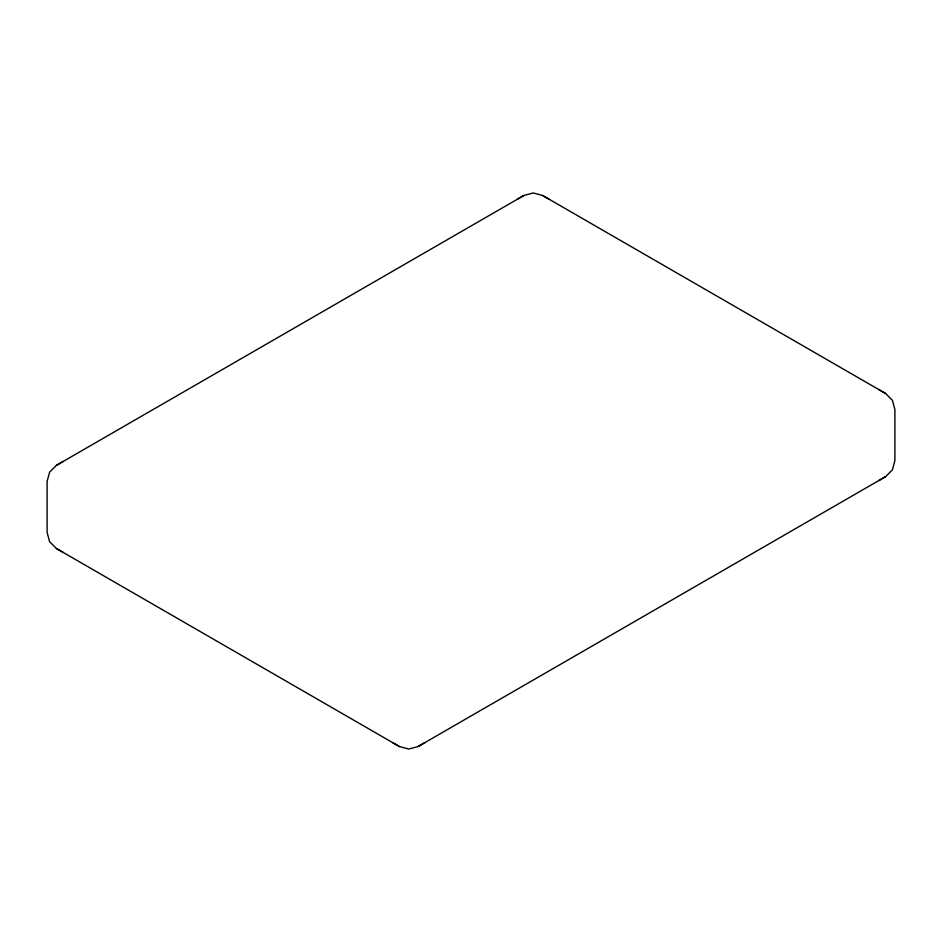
<?xml version="1.0" encoding="UTF-8"?>
<svg xmlns="http://www.w3.org/2000/svg" width="942" height="942" viewBox="0 0 942 942"><rect width="100%" height="100%" fill="white"/><g stroke="black" fill="none" stroke-linecap="round" stroke-linejoin="round"><path stroke-width="1.41" d="M549.422 199.398L542.58 195.465L533.243 192.957L523.917 195.465L56.438 465.336L49.596 472.178L47.1 481.48L47.1 532.395L49.596 541.697L56.438 548.538L399.42 746.535L408.757 749.043L418.083 746.535L424.924 742.602M418.083 746.535L885.562 476.664L892.404 469.822L894.9 460.52L894.9 409.605L892.404 400.303L885.562 393.462L542.58 195.465M517.076 199.398L523.917 195.465M56.438 465.336L63.267 461.415M878.733 480.585L885.562 476.664M878.733 389.541L885.562 393.462M56.438 548.538L63.267 552.459M392.578 742.602L399.42 746.535"/></g></svg>
